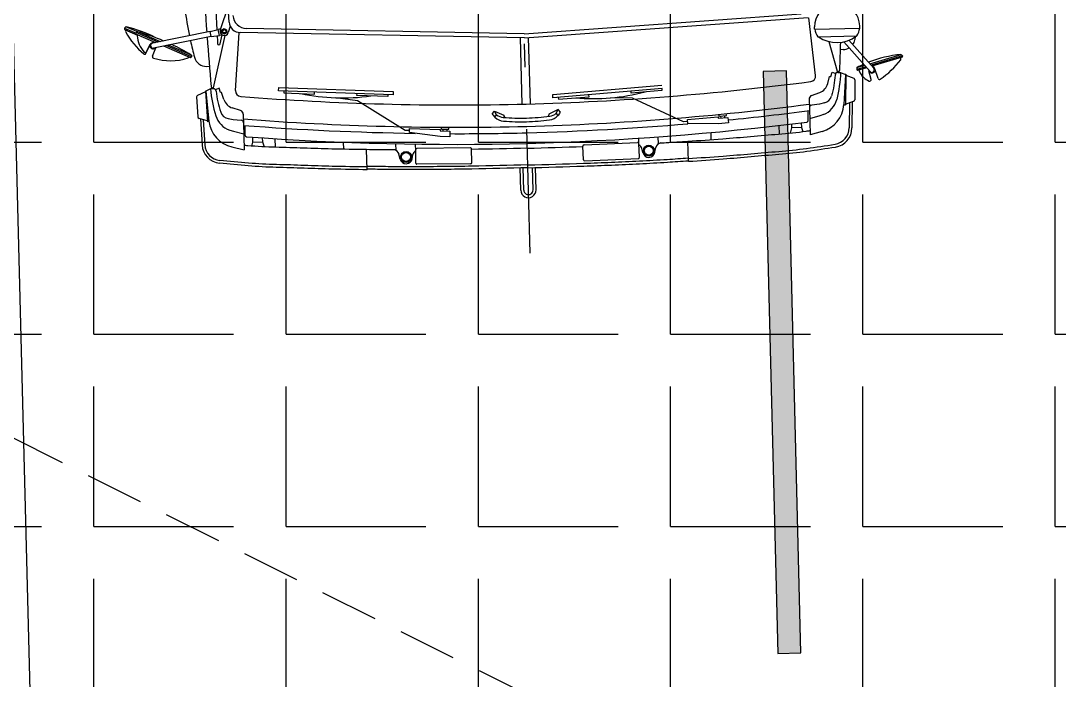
# Model space of a CAD drawing. Header units: metres. Extents: x 668617 to 675126, y 2286318 to 2293677.
# Drawn here: x 669902.987 to 669907.443, y 2287267.29 to 2287270.122 of the extents above; entities that cross this region are included whole.
import ezdxf

# ---------------------------------------------------------------- set-up
doc = ezdxf.new("R2010")
doc.units = ezdxf.units.M
doc.header["$MEASUREMENT"] = 0
doc.linetypes.add('DASHDOT2', pattern=[12.7, 6.35, -3.175, 0, -3.175])
doc.linetypes.add('HIDDEN', pattern=[0.375, 0.25, -0.125])
for name, color, linetype in [('0_LINEA_INDICADOR_SEÑAL', 253, 'Continuous'), ('2', 7, 'Continuous'), ('DMTG-PB-BANQUETAS', 251, 'Continuous'), ('DMTG-SH-LINEA DISCONTINUA', 252, 'Continuous'), ('DMTG-ZONA-TRABAJO', 250, 'Continuous')]:
    doc.layers.add(name, color=color, linetype=linetype)

# ---------------------------------------------------------------- blocks, each defined once
blk = doc.blocks.new('A$C0C9960AB')
at = {"layer": '2'}
for p, q in [((-2555.5, 1430), (-2576.6, 1384.7)), ((-2551.2, 1429.7), (-2570.1, 1389.2)), ((-2564.3, 1385.7), (-2546, 1425)), ((-2561, 1426), (-2558, 1424.6)), ((-2551.2, 1429.7), (-2555.5, 1430)), ((-2546, 1425), (-2551.2, 1429.7)), ((-2605.7, 1319.7), (-2573, 1389.7)), ((-2604.1, 1311.1), (-2567.9, 1388.9)), ((-2602.6, 1302.5), (-2564, 1385.4)), ((-2575.6, 1384.2), (-2576.7, 1384.7)), ((-2567.9, 1388.9), (-2573, 1389.7)), ((-2564, 1385.4), (-2567.9, 1388.9)), ((-2643.6, 1356), (-2611.3, 1339.6)), ((-2638, 1353.7), (-2611.1, 1339.5)), ((-2654.1, 1332.3), (-2624, 1320)), ((-2588.9, 1121), (-2625.4, 1327.8)), ((-2571.2, 1124.1), (-2607.6, 1330.9)), ((-2663.1, 1196.6), (-2618.9, 1291.3)), ((-2659.2, 1193.1), (-2617.4, 1282.7)), ((-2654, 1192.4), (-2615.9, 1274.1)), ((-2659.2, 1193.1), (-2663.1, 1196.6)), ((-2660.5, 1202), (-2660.7, 1202.1)), ((-2654, 1192.4), (-2659.2, 1193.1)), ((-2882.8, 1166.8), (-2976.4, 1163.5)), ((-2886.1, 1156.7), (-2976, 1153.5)), ((-2890.7, 1142.5), (-2881.1, 1171.9)), ((-2804.1, 1178.5), (-2875.6, 1176)), ((-2786.7, 1146.1), (-2798.3, 1174.8)), ((-2783.7, 1146.2), (-2893.7, 1142.4)), ((-2893.5, 1136.4), (-2893.7, 1142.4)), ((-2784.6, 1145.4), (-2892.2, 1136.5)), ((-2776.4, 1128), (-2784.6, 1145.4)), ((-2783.6, 1143.3), (-2783.7, 1146.2)), ((-2776.4, 1118.3), (-2776.4, 1128)), ((-2776.4, 1117.5), (-2772.7, 1117.5)), ((-2772.7, 1120.4), (-2772.7, 1116.8)), ((-2772.7, 1116.8), (-2586.1, 1070.7)), ((-2695.4, 1139.7), (-2695.4, 1129.8)), ((-2588.9, 1121), (-2571.2, 1124.1)), ((-2588.9, 1121), (-2585.7, 1091.1)), ((-2571.2, 1124.1), (-2564, 1094.9)), ((-2815.4, 1081.2), (-2790.4, 1088.5)), ((-2790.4, 1092.5), (-2774.4, 1097.5)), ((-2790.4, 1088.5), (-2790.4, 1092.5)), ((-2774.4, 1097.5), (-2779.7, 1110.8)), ((-2615.5, 1088.7), (-2584, 1081.4)), ((-2585.7, 1091.1), (-2564, 1094.9)), ((-2584, 1081.5), (-2585.7, 1091.1)), ((-2481.9, 1057), (-2566.3, 1087.4)), ((-2562.4, 1086.1), (-2564, 1094.9)), ((-2986.4, 1056.7), (-2997.4, 1013)), ((-2857.1, 1022.3), (-2846.5, 1051.9)), ((-2554.2, 1051.2), (-2576.4, 1059.2)), ((-2538.9, 1054.9), (-2390.9, 1060.5)), ((-2901.6, 1013), (-2997.4, 1013)), ((-2946.1, 1008), (-2910.7, 1008)), ((-2870.3, 1013), (-2910.2, 1013)), ((-2784.8, 1038.3), (-2578, 1020.1)), ((-2623.4, 0), (-2577.4, 1016.7)), ((-2970.7, 982.5), (-2985, 987.1)), ((-2970.7, 982.5), (-2970.7, 947.5)), ((-2953.2, 982.5), (-2970.7, 982.5)), ((-2608.4, 0), (-2563.4, 993)), ((-2970.7, 947.5), (-2989.1, 941.6)), ((-2956.6, 947.5), (-2970.7, 947.5)), ((-2960.8, 902), (-2991.6, 902)), ((-2814.6, 475.3), (-2789.6, 884.5)), ((-2797.8, 866), (-2804.5, 756.2)), ((-2777.7, 883.8), (-2802.6, 474.5)), ((-2790.8, 865.5), (-2797.8, 866)), ((-2789.6, 884.5), (-2777.7, 883.8)), ((-2804.5, 756.2), (-2797.5, 755.7)), ((-2832.8, 603.6), (-2820.1, 681)), ((-2979.7, 658), (-3005.2, 658)), ((-2943.3, 435), (-2832.8, 603.6)), ((-2820.4, 494.7), (-2813.7, 604.5)), ((-2813.7, 604.5), (-2806.7, 604)), ((-3080.7, 575), (-3008.6, 575)), ((-2813.4, 494.2), (-2820.4, 494.7)), ((-3045.4, 456), (-3028.3, 459.7)), ((-3014.9, 469.5), (-2990.3, 469.5)), ((-2802.6, 474.5), (-2814.6, 475.3)), ((-3045.4, 413), (-3030.7, 409.9)), ((-2968.4, 311.3), (-2951.7, 420.5)), ((-2951.7, 420.5), (-2936.7, 419.6)), ((-2944.2, 420.1), (-2943.3, 435)), ((-2936.7, 419.6), (-2943.4, 309.8)), ((-3069, 204.3), (-3065.8, 396.3)), ((-3061.7, 400.2), (-3012.7, 399.4)), ((-3017.1, 399.5), (-2993.3, 399.5)), ((-3012, 203.3), (-3008.8, 395.3)), ((-2970.5, 276.4), (-2968.4, 311.3)), ((-2948.4, 310.1), (-2950.5, 275.2)), ((-2949, 299.6), (-2942.2, 299.3)), ((-2943.4, 309.8), (-2948.4, 310.1)), ((-2941.9, 305.3), (-2943.1, 279.3)), ((-2941.9, 305.3), (-2935.3, 305)), ((-2950.5, 275.2), (-2970.5, 276.4)), ((-2949.9, 285.7), (-2942.8, 285.3)), ((-2943.1, 279.3), (-2936.1, 279)), ((-3065.1, 200.2), (-3016.1, 199.4)), ((-2904.2, 112.9), (-2896.4, 106.6)), ((-2882.6, 114.5), (-2898.6, 80.5)), ((-2896.4, 106.6), (-2882.6, 114.5)), ((-2892.6, 122.5), (-2882.6, 114.5)), ((-2898.6, 80.5), (-2901.9, 80.5)), ((-2622.8, 15), (-2860.4, 15)), ((-2860.4, -15), (-2622.8, -15)), ((-2623.4, 0), (-2577.4, -1016.7)), ((-2608.4, 0), (-2563.4, -993)), ((-2904.2, -112.9), (-2896.4, -106.6)), ((-2898.6, -80.5), (-2901.9, -80.5)), ((-2882.6, -114.5), (-2898.6, -80.5)), ((-2896.4, -106.6), (-2882.6, -114.5)), ((-2840.6, -96.5), (-2828.6, -95.8)), ((-2817.4, -487.9), (-2840.6, -96.5)), ((-2828.6, -95.8), (-2805.4, -487.2)), ((-2892.6, -122.5), (-2882.6, -114.5)), ((-2839.4, -115.5), (-2846.4, -115.9)), ((-2846.4, -115.9), (-2839.9, -225.7)), ((-3069, -204.3), (-3065.8, -396.3)), ((-3065.1, -200.2), (-3016.1, -199.4)), ((-3012, -203.3), (-3008.8, -395.3)), ((-2839.9, -225.7), (-2832.9, -225.3)), ((-2849.8, -380.5), (-2846.4, -302.2)), ((-3061.7, -400.2), (-3012.7, -399.4)), ((-3017.1, -399.5), (-2993.3, -399.5)), ((-2939.2, -561.1), (-2849.8, -380.5)), ((-2830.9, -377.4), (-2823.9, -377)), ((-2824.4, -487.2), (-2830.9, -377.4)), ((-3045.4, -413), (-3030.7, -409.9)), ((-3045.4, -456), (-3028.3, -459.7)), ((-3014.9, -469.5), (-2990.3, -469.5)), ((-2817.4, -486.8), (-2824.4, -487.2)), ((-3080.7, -575), (-3008.6, -575)), ((-2949.3, -687), (-2945.8, -576.6)), ((-2945.9, -576.6), (-2930.9, -575.7)), ((-2938.3, -576.1), (-2939.2, -561.1)), ((-2930.9, -575.7), (-2924.3, -685.5)), ((-2979.7, -658), (-3005.2, -658)), ((-2947.2, -721.9), (-2949.3, -687)), ((-2924.3, -685.5), (-2929.3, -685.8)), ((-2929.3, -685.8), (-2927.3, -720.7)), ((-2928.7, -696.3), (-2921.9, -695.8)), ((-2922.3, -689.7), (-2915.7, -689.3)), ((-2922.3, -689.7), (-2920.4, -715.7)), ((-2927.3, -720.7), (-2947.2, -721.9)), ((-2927.9, -710.2), (-2920.8, -709.7)), ((-2920.4, -715.7), (-2913.4, -715.2)), ((-2960.8, -902), (-2991.6, -902)), ((-2970.7, -947.5), (-2989.1, -941.6)), ((-2970.7, -982.5), (-2970.7, -947.5)), ((-2956.6, -947.5), (-2970.7, -947.5)), ((-2970.7, -982.5), (-2985, -987.1)), ((-2953.2, -982.5), (-2970.7, -982.5)), ((-2986.4, -1056.7), (-2997.4, -1013)), ((-2901.6, -1013), (-2997.4, -1013)), ((-2946.1, -1008), (-2910.7, -1008)), ((-2870.3, -1013), (-2901.6, -1013)), ((-2857.1, -1022.3), (-2846.5, -1051.9)), ((-2784.8, -1038.3), (-2578, -1020.1)), ((-2619.5, -1039.2), (-2619.5, -1201.2)), ((-2619.5, -1039.2), (-2611.5, -1039.2)), ((-2647.5, -1050.3), (-2647.5, -1190)), ((-2815.4, -1081.2), (-2790.4, -1088.5)), ((-2790.4, -1088.5), (-2790.4, -1092.5)), ((-2790.4, -1092.5), (-2774.4, -1097.5)), ((-2774.4, -1097.5), (-2779.7, -1110.8)), ((-2772.7, -1116.8), (-2665.6, -1090.3)), ((-2893.5, -1136.4), (-2893.7, -1142.4)), ((-2783.7, -1146.2), (-2893.7, -1142.4)), ((-2784.6, -1145.4), (-2892.2, -1136.5)), ((-2890.7, -1142.5), (-2881.1, -1171.9)), ((-2786.7, -1146.1), (-2798.3, -1174.8)), ((-2776.4, -1128), (-2784.6, -1145.4)), ((-2783.6, -1143.3), (-2783.7, -1146.2)), ((-2776.4, -1117.5), (-2772.7, -1117.5)), ((-2776.4, -1118.3), (-2776.4, -1128)), ((-2667.4, -1142.1), (-2776.3, -1233.6)), ((-2772.7, -1120.4), (-2772.7, -1116.8)), ((-2695.4, -1139.7), (-2695.4, -1129.8)), ((-2882.8, -1166.8), (-2976.4, -1163.5)), ((-2886.1, -1156.7), (-2976, -1153.5)), ((-2804.1, -1178.5), (-2875.6, -1176)), ((-2767.6, -1186.4), (-2771.1, -1188.8)), ((-2762.3, -1221.8), (-2771.1, -1188.8)), ((-2760.6, -1186.6), (-2767.6, -1186.4)), ((-2758.9, -1218.9), (-2767.6, -1186.4)), ((-2662, -1161.1), (-2764.7, -1247.3)), ((-2760.6, -1186.6), (-2753.2, -1214.2)), ((-2775.2, -1196.1), (-2769.5, -1194.6)), ((-2619.5, -1201.2), (-2611.5, -1201.2)), ((-2804.5, -1236.5), (-2773.1, -1229.2)), ((-2801.8, -1262), (-2767.2, -1251.5)), ((-2727.9, -1350.1), (-2757.1, -1241)), ((-2723.6, -1350.6), (-2753.8, -1238.1)), ((-2748.1, -1233.4), (-2717.7, -1346.9)), ((-2732.6, -1345.2), (-2729.4, -1344.4)), ((-2723.6, -1350.6), (-2727.9, -1350.1)), ((-2717.7, -1346.9), (-2723.6, -1350.6))]:
    blk.add_line(p, q, dxfattribs=at)
for points in [[(-2776.4, 1128, 0.049602), (-2873.4, 1111.6)], [(-3080.7, 575, -0.002495), (-3075.2, 700, -0.003988), (-3069.5, 800, 0.00349), (-3063.7, 900, -0.014438), (-3055.7, 1000, -0.005507), (-3043.3, 1102.7, -15.344725)], [(-3070.7, 574.6, -0.002495), (-3065.2, 699.5, -0.003988), (-3059.5, 799.4, 0.00349), (-3053.7, 899.5, -0.014438), (-3045.7, 998.9, -0.005507), (-3033.4, 1101.4, -0.005507)], [(-2785.5, 1108.3, 0.051562), (-2860.2, 1093.7)], [(-3008.7, 575, -0.002495), (-3003.2, 700, -0.003988), (-2997.5, 800, 0.00349), (-2991.7, 900, -0.014438), (-2983.7, 1000, -0.000696), (-2982.2, 1013, -0.000696)], [(-3088.7, 0, -0.00125), (-3087.9, 200, -0.003125), (-3086.7, 300, -0.000624), (-3084.7, 400, -0.004373), (-3081.7, 500, -0.000466), (-3078.7, 575, -0.001874)], [(-3078.7, 0, -0.00125), (-3077.9, 199.9, -0.003125), (-3076.7, 299.8, -0.000624), (-3074.7, 399.8, -0.004373), (-3071.7, 499.6, -0.000468), (-3068.7, 575, -0.001874)], [(-3012.7, 469.5, -0.00123), (-3011.7, 497.3, -0.000484), (-3008.6, 575, -0.001874)], [(-3014.7, 399.4, -0.000004), (-3014.7, 399.5, -0.000484)], [(-3018.7, -0.1, -0.001249), (-3017.9, 199.4, -0.003125)], [(-3078.7, 0, 0.00125), (-3077.9, -199.9, 0.003125), (-3076.7, -299.8, 0.000624), (-3074.7, -399.8, 0.004373), (-3071.7, -499.6, 0.000468), (-3068.7, -575, 0.001874)], [(-3018.7, 0.1, 0.001249), (-3017.9, -199.4, 0.003125)], [(-3088.7, 0, 0.00125), (-3087.9, -200, 0.003125), (-3086.7, -300, 0.000624), (-3084.7, -400, 0.004373), (-3081.7, -500, 0.000466), (-3078.7, -575, 0.001874)], [(-3012.7, -469.5, 0.00123), (-3011.7, -497.3, 0.000484), (-3008.6, -575, 0.001874)], [(-3080.7, -575, 0.002495), (-3075.2, -700, 0.003988), (-3069.5, -800, -0.00349), (-3063.7, -900, 0.014438), (-3055.7, -1000, 0.005507), (-3043.3, -1102.7, 15.344725)], [(-3070.7, -574.6, 0.002495), (-3065.2, -699.5, 0.003988), (-3059.5, -799.4, -0.00349), (-3053.7, -899.5, 0.014438), (-3045.7, -998.9, 0.005507), (-3033.4, -1101.4, 0.005507)], [(-3008.7, -575, 0.002495), (-3003.2, -700, 0.003988), (-2997.5, -800, -0.00349), (-2991.7, -900, 0.014438), (-2983.7, -1000, 0.000696), (-2982.2, -1013, 0.000696)], [(-2776.4, -1128, -0.049602), (-2873.4, -1111.6)], [(-2785.5, -1108.3, -0.051562), (-2860.2, -1093.7)]]:
    blk.add_lwpolyline(points, format="xyb", dxfattribs=at)
blk.add_lwpolyline([(-2576.3, 1064.8), (-2581.2, 1073.3), (-2576.3, 1081.8), (-2566.4, 1081.8), (-2561.5, 1073.3), (-2566.4, 1064.8)], close=True, dxfattribs=at)
for points in [[(-2925.6, 1063.2), (-2930.4, 1050), (-2940.1, 1013)], [(-2884.4, 1067.2), (-2887.9, 1050), (-2891.7, 1021.7)], [(-3168.4, 27.5), (-3088.6, 27.5)], [(-3168.4, 16.5), (-3088.6, 16.5)], [(-3168.4, -16.5), (-3088.6, -16.5)], [(-3168.4, -27.5), (-3088.6, -27.5)], [(-2925.6, -1063.2), (-2930.4, -1050), (-2940.1, -1013)], [(-2884.4, -1067.2), (-2887.9, -1050), (-2891.7, -1021.7)]]:
    blk.add_lwpolyline(points, dxfattribs=at)
at = {"layer": '2', "color": 7, "linetype": 'DASHDOT2', "ltscale": 70}
blk.add_lwpolyline([(-3394.8, 0), (6101.9, 0)], dxfattribs=at)
at = {"layer": '2'}
for centre, radius in [((-2571.4, 1073.3), 6), ((-3038.7, 434.5), 19.5), ((-3038.7, 434.5), 16), ((-3038.7, -434.5), 19.5), ((-3038.7, -434.5), 16)]:
    blk.add_circle(centre, radius, dxfattribs=at)
for centre, radius, start, end in [((-2423.5, 1161.5), 300, 118.2403, 137.5961), ((-2966.7, 1529.6), 433.3, 330.9487, 345.8418), ((-2563.1, 1421.4), 5, 65, 118.2403), ((-2574.8, 1285.3), 100, 92.4222, 129.8931), ((-3311.3, 1616.4), 782, 335.362, 342.7169), ((-2578.8, 1380.2), 5, 65, 92.4222), ((-2641.3, 1360.5), 5, 137.5961, 243.1029), ((-2635.7, 1358.2), 5, 129.8931, 242.1645), ((-2616.5, 1329.4), 11.5, 63.1029, 228.5), ((-2616.5, 1329.4), 9, 10, 190), ((-2616.5, 1329.4), 11.5, 331.5, 63.1029), ((-2471.9, 1263.2), 200, 160.6953, 196.848), ((-2656, 1327.6), 5, 67.8355, 160.6953), ((-3311.3, 1616.4), 782, 327.2831, 333.1054), ((-2658.6, 1206.7), 5, 196.848, 245), ((-2336.8, -183.3), 1403.9, 100.8897, 103.3791), ((-2336.8, -183.3), 1403.9, 92.2969, 100.155), ((-2973.9, 1093.6), 70, 92, 172.5097), ((-2973.9, 1093.6), 60, 92, 172.5097), ((-2875.4, 1170.1), 6, 92, 162.0169), ((-2803.9, 1172.6), 6, 21.9831, 92), ((-2651.4, 1139.7), 44, 103.3791, 180), ((-2883.6, 1030.9), 106, 94.701, 165.8857), ((-2786.4, 1118.3), 10, 275.1065, 0), ((-2767.7, 1120.4), 5, 94.2861, 180), ((-2136.7, -8547), 9693, 92.68877, 93.73467), ((-2136.7, -8547), 9693, 90.36438, 92.58149), ((-2853.1, 1037.3), 77, 105.2909, 160.3462), ((-2850.1, 1060.3), 35, 106.9132, 168.5412), ((-2802.3, 1036.1), 47, 106.2602, 160.3167), ((-2614.4, 1093.6), 5, 91.5613, 256.8836), ((-2116.9, -17158), 18263.3, 91.47341, 91.56128), ((-2571.4, 1073.3), 15, 70.1888, 250.1888), ((-2116.9, -17158), 18263.3, 90.2554, 91.40644), ((-2537.4, 1014.9), 40, 92.1769, 177.4099), ((6987.8, -15.1), 9951.3, 174.07023, 177.60865), ((-2946.1, 1003), 5, 90, 174.278), ((7010.8, -15.1), 9951.3, 174.07023, 179.91331), ((-2901.6, 1023), 10, 270, 352.3039), ((-2870.3, 1027), 14, 270, 340.3167), ((7090.8, -15.1), 9951.3, 174.02719, 179.91331), ((-2786.5, 1018.4), 20, 84.9709, 174.0272), ((-2513.5, 990.8), 50, 92.1769, 177.4099), ((7063.7, 0), 10065, 174.278, 185.722), ((-2104.5, 637.3), 716.9, 166.4609, 186.5602), ((-3040.8, 434.5), 22, 102, 258), ((-3032.4, 479.2), 20, 282, 357.9711), ((-3034.9, 390.3), 20, 27.2245, 78), ((-3061.8, 396.2), 4, 89.0475, 179.0475), ((-3012.8, 395.4), 4, 359.0475, 89.0475), ((6987.8, -15.1), 9951.3, 178.32569, 179.91331), ((-3065, 204.2), 4, 179.0475, 269.0475), ((-3016, 203.4), 4, 269.0475, 359.0475), ((-2869.6, 76.9), 50, 134.0319, 174.0113), ((-2838.3, 44.5), 95, 124.8606, 134.0319), ((-2136.5, 0), 787.1, 174.0113, 180), ((-2123.5, 0), 787.1, 173.9414, 180), ((-2901.9, 75.5), 5, 90, 174.4602), ((-2861.4, 78.3), 45, 141.0201, 173.9414), ((-3168.4, 0), 27.5, 90, 270), ((-3168.4, 0), 16.5, 90, 270), ((6987.8, 15.1), 9951.3, 180.08669, 183.40837), ((7010.8, 15.1), 9951.3, 180.08669, 185.92977), ((7090.8, 15.1), 9951.3, 180.08669, 185.97281), ((-2136.5, 0), 787.1, 180, 185.9887), ((-2123.5, 0), 787.1, 180, 186.0586), ((-2869.6, -76.9), 50, 185.9887, 225.9681), ((-2901.9, -75.5), 5, 185.5398, 270), ((-2861.4, -78.3), 45, 186.0586, 218.9799), ((-2838.3, -44.5), 95, 225.9681, 235.1394), ((-2130.7, -259.8), 716.9, 173.3444, 193.4437), ((-3065, -204.2), 4, 90.9525, 180.9525), ((-3016, -203.4), 4, 0.9525, 90.9525), ((-3061.8, -396.2), 4, 180.9525, 270.9525), ((-3034.9, -390.3), 20, 282, 332.7755), ((-3012.8, -395.4), 4, 270.9525, 0.9525), ((-3040.8, -434.5), 22, 102, 258), ((-3032.4, -479.2), 20, 2.0289, 78), ((6987.8, 15.1), 9951.3, 184.24326, 185.92977), ((-2946.1, -1003), 5, 185.722, 270), ((-2901.6, -1023), 10, 7.6961, 90), ((-2870.3, -1027), 14, 19.6833, 90), ((-2786.5, -1018.4), 20, 185.9728, 275.0291), ((-2604.5, -1120.2), 82, 100.5403, 121.6272), ((-2611.5, -1120.2), 81, 9.0125, 90), ((-2883.6, -1030.9), 106, 194.1143, 265.299), ((-2853.1, -1037.3), 77, 199.6538, 254.7091), ((-2850.1, -1060.3), 35, 191.4588, 253.0868), ((-2802.3, -1036.1), 47, 199.6833, 253.7398), ((-2553.4, -1120.2), 116.1, 144.1442, 215.8558), ((-2973.9, -1093.6), 70, 187.4903, 268), ((-2973.9, -1093.6), 60, 187.4903, 268), ((-2786.4, -1118.3), 10, 0, 84.8935), ((-2767.7, -1120.4), 5, 180, 265.7139), ((-2136.7, 8547), 9693, 266.26533, 266.85241), ((-2651.4, -1139.7), 44, 180, 209.0586), ((-2611.5, -1120.2), 81, 270, 350.9875), ((-2875.4, -1170.1), 6, 197.9831, 268), ((-2803.9, -1172.6), 6, 268, 338.0169), ((-3150.2, -1376.9), 433.3, 22.4638, 25.8418), ((-2651.4, -1139.7), 44, 232.6671, 256.6209), ((-2336.8, 183.3), 1403.9, 256.6209, 257.131), ((-2754.7, -1252.5), 60, 109.9077, 157.6911), ((-2604.5, -1120.2), 82, 238.3728, 259.4597), ((-2805.6, -1231.7), 5, 157.6911, 283.1029), ((-2800.4, -1266.8), 5, 106.8971, 212.4039), ((-2770.5, -1240.4), 11.5, 103.1029, 286.8971), ((-2770.5, -1240.4), 9, 130, 310), ((-2770.5, -1240.4), 11.5, 91.5, 103.1029), ((-2770.5, -1240.4), 11.5, 286.8971, 348.5), ((-3150.2, -1376.9), 433.3, 4.1582, 19.9494), ((-2551.3, -1108.7), 300, 212.4039, 231.7597), ((-2733.9, -1340.4), 5, 231.7597, 285)]:
    blk.add_arc(centre, radius, start, end, dxfattribs=at)
blk = doc.blocks.new('*U327')
at = {"linetype": 'Continuous', "lineweight": 15}
blk.add_blockref('A$C0C9960AB', (0, 0), dxfattribs=at)
blk = doc.blocks.new('*U359')
blk.add_hatch(color=252).paths.add_polyline_path([(-0.417, 27.2325), (-0.4599, 29.7321), (-0.5598, 29.7304), (-0.517, 27.2308)])
blk.add_lwpolyline([(-0.417, 27.2325), (-0.4599, 29.7321), (-0.5598, 29.7304), (-0.517, 27.2308)], close=True)

msp = doc.modelspace()

# ---------------------------------------------------------------- hatches: boundary and pattern name
at = {"layer": 'DMTG-ZONA-TRABAJO', "ltscale": 3}
h = msp.add_hatch(dxfattribs=at)
h.set_pattern_fill('ANGLE', color=30, scale=3)
h.set_pattern_definition([(0, (0, 0), (0, 0.825), [0.6, -0.225]), (90, (0, 0), (-0.825, 5e-17), [0.6, -0.225])])
h.paths.add_polyline_path([(669898.72535, 2287293.51272), (669912.1139, 2287293.84486), (669912.86971, 2287263.37755), (669899.92572, 2287263.05644)])

# ---------------------------------------------------------------- linework, layer by layer
at = {"layer": '0_LINEA_INDICADOR_SEÑAL', "color": 252, "linetype": 'HIDDEN'}
msp.add_lwpolyline([(669894.55364, 2287272.52646), (669912.86971, 2287263.37755)], dxfattribs=at)
at = {"layer": 'DMTG-PB-BANQUETAS'}
msp.add_lwpolyline([(669903.80057, 2287237.27237), (669901.61619, 2287322.0388), (669901.61268, 2287322.51284), (669901.52613, 2287322.97949), (669901.3594, 2287323.42374), (669901.1164, 2287323.83154), (669900.80604, 2287324.18984), (669900.43723, 2287324.48757), (669900.02091, 2287324.71665), (669899.57202, 2287324.86897), (669899.10253, 2287324.93943), (669898.62841, 2287324.92593), (669817.57543, 2287323.33015), (669817.12799, 2287323.27245), (669816.69995, 2287323.13261), (669816.30632, 2287322.91351), (669815.96117, 2287322.62405), (669815.67559, 2287322.27515), (669815.46266, 2287321.87871), (669815.32648, 2287321.4487), (669815.27517, 2287321.00107), (669817.28222, 2287234.02088)], dxfattribs=at)

# ---------------------------------------------------------------- block references
at = {"linetype": 'Continuous', "lineweight": 15, "xscale": 0.00119868961392816, "yscale": 0.00119868961392816, "zscale": 0.00119868961392816, "rotation": 91.50600517212919}
msp.add_blockref('*U327', (669905.06552, 2287273.19166), dxfattribs=at)
at = {"layer": 'DMTG-SH-LINEA DISCONTINUA', "rotation": 0.4467605927505517}
msp.add_blockref('*U359', (669906.96421, 2287240.17903), dxfattribs=at)

doc.saveas('drawing.dxf')
